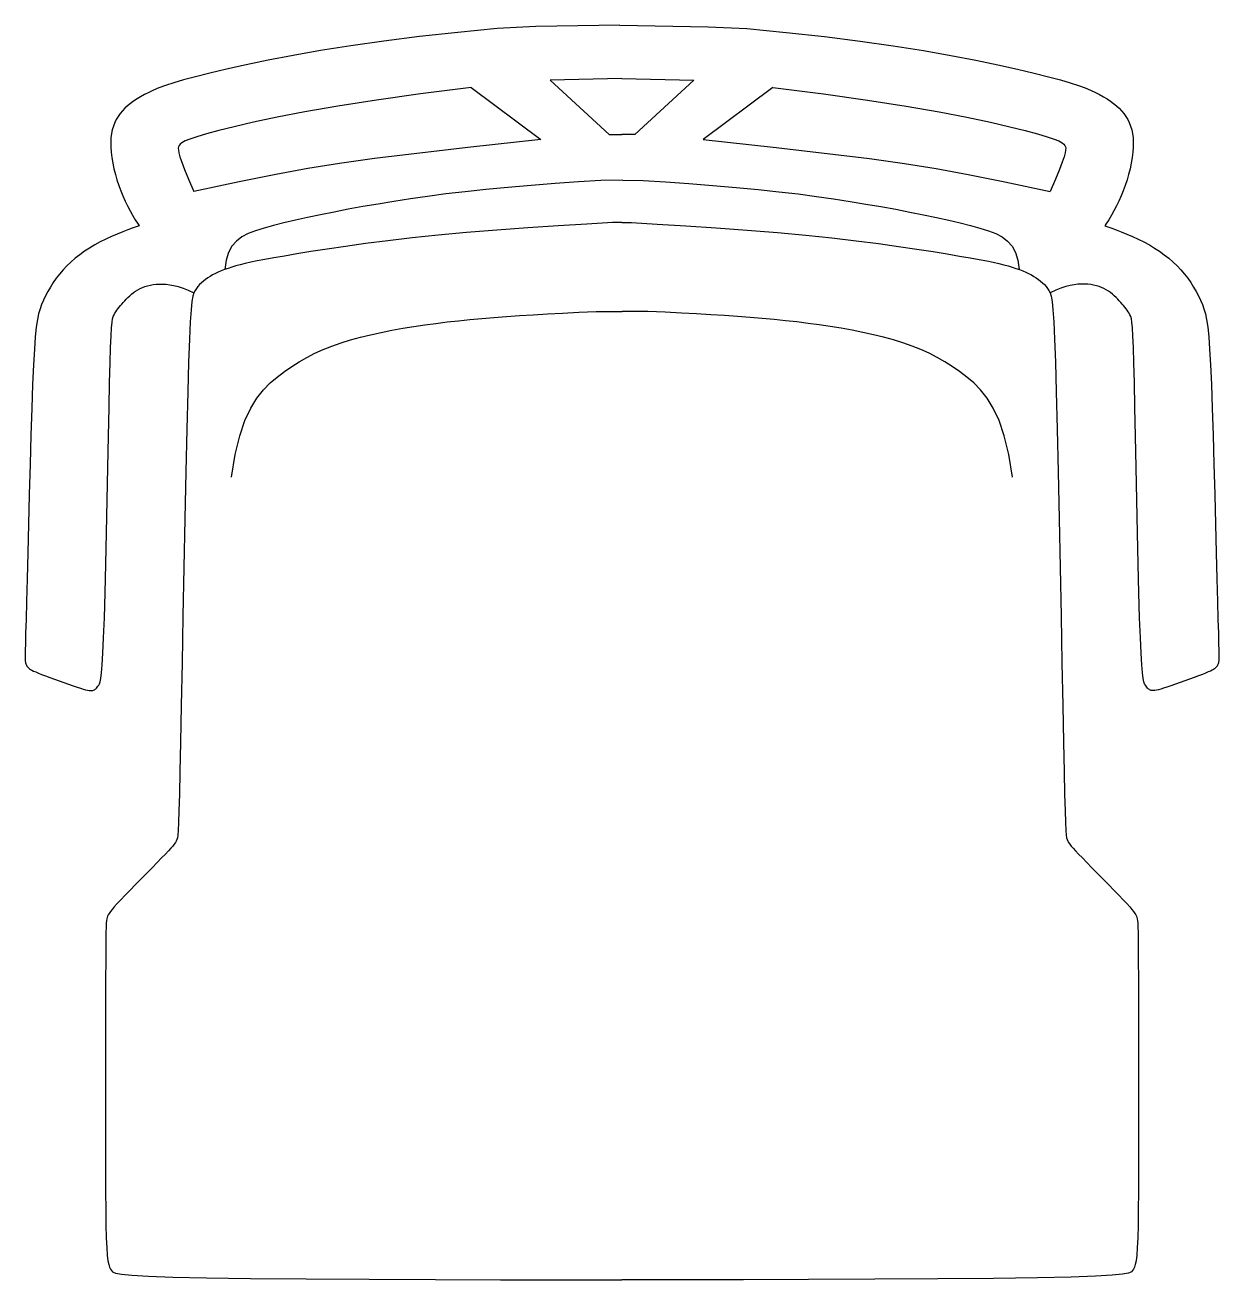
# Model space of a CAD drawing. Header units: millimetres. Extents: x 421 to 3085, y -1408 to 277.
# Drawn here: x 814.5 to 866.6, y -1115.8 to -1061.1 of the extents above; entities that cross this region are included whole.
import ezdxf

# ---------------------------------------------------------------- set-up
doc = ezdxf.new("R2010")
doc.units = ezdxf.units.MM

msp = doc.modelspace()

# ---------------------------------------------------------------- linework, layer by layer
at = {"color": 18, "linetype": 'Continuous', "true_color": 0x000000}
for points in [[(840.473, -1061.096), (836.802, -1061.153), (835.12, -1061.251), (833.408, -1061.417), (831.741, -1061.599), (830.182, -1061.794), (828.744, -1061.998), (827.426, -1062.207), (826.226, -1062.417), (825.144, -1062.625), (824.179, -1062.826), (823.33, -1063.016), (822.597, -1063.191), (821.976, -1063.348), (821.458, -1063.489), (821.027, -1063.616), (820.673, -1063.732), (820.381, -1063.838), (820.139, -1063.937), (819.934, -1064.033), (819.752, -1064.126), (819.583, -1064.22), (819.426, -1064.315), (819.278, -1064.412), (819.141, -1064.512), (819.014, -1064.615), (818.896, -1064.722), (818.788, -1064.834), (818.69, -1064.952), (818.601, -1065.076), (818.522, -1065.207), (818.453, -1065.346), (818.395, -1065.495), (818.348, -1065.655), (818.313, -1065.826), (818.291, -1066.009), (818.282, -1066.206), (818.285, -1066.417), (818.302, -1066.641), (818.331, -1066.873), (818.371, -1067.113), (818.421, -1067.356), (818.482, -1067.601), (818.552, -1067.844), (818.63, -1068.084), (818.716, -1068.317), (818.81, -1068.544), (818.909, -1068.764), (819.014, -1068.978), (819.123, -1069.186), (819.236, -1069.387), (819.352, -1069.582), (819.47, -1069.772), (819.518, -1069.847)], [(840.473, -1061.096), (844.32, -1061.172), (846.002, -1061.251), (847.714, -1061.417), (849.381, -1061.599), (850.94, -1061.794), (852.378, -1061.998), (853.697, -1062.207), (854.896, -1062.417), (855.978, -1062.625), (856.943, -1062.826), (857.792, -1063.016), (858.525, -1063.191), (859.146, -1063.348), (859.665, -1063.489), (860.095, -1063.616), (860.449, -1063.732), (860.741, -1063.838), (860.983, -1063.937), (861.189, -1064.033), (861.37, -1064.126), (861.539, -1064.22), (861.697, -1064.315), (861.844, -1064.412), (861.981, -1064.512), (862.109, -1064.615), (862.226, -1064.722), (862.334, -1064.834), (862.432, -1064.952), (862.521, -1065.076), (862.6, -1065.207), (862.669, -1065.346), (862.727, -1065.495), (862.774, -1065.655), (862.809, -1065.826), (862.831, -1066.009), (862.841, -1066.206), (862.837, -1066.417), (862.82, -1066.641), (862.791, -1066.873), (862.751, -1067.113), (862.701, -1067.356), (862.64, -1067.601), (862.57, -1067.844), (862.492, -1068.084), (862.406, -1068.317), (862.312, -1068.544), (862.213, -1068.764), (862.108, -1068.978), (861.999, -1069.186), (861.886, -1069.387), (861.77, -1069.582), (861.653, -1069.772), (861.604, -1069.847)], [(840.561, -1063.421), (837.43, -1063.492), (840.003, -1065.87), (840.561, -1065.868)], [(840.561, -1063.421), (843.693, -1063.492), (841.119, -1065.87), (840.561, -1065.868)], [(833.984, -1063.809), (831.783, -1064.091), (829.856, -1064.366), (828.183, -1064.63), (826.746, -1064.88), (825.527, -1065.114), (824.506, -1065.33), (823.665, -1065.524), (822.985, -1065.694), (822.448, -1065.839), (822.037, -1065.96), (821.734, -1066.062), (821.521, -1066.148), (821.383, -1066.221), (821.301, -1066.286), (821.258, -1066.346), (821.238, -1066.405), (821.226, -1066.467), (821.227, -1066.549), (821.247, -1066.665), (821.294, -1066.832), (821.375, -1067.068), (821.498, -1067.387), (821.669, -1067.806), (821.897, -1068.343)], [(833.984, -1063.809), (837.021, -1066.082)], [(847.138, -1063.809), (844.101, -1066.082)], [(847.138, -1063.809), (849.339, -1064.091), (851.266, -1064.366), (852.939, -1064.63), (854.376, -1064.88), (855.595, -1065.114), (856.616, -1065.33), (857.457, -1065.524), (858.137, -1065.694), (858.674, -1065.839), (859.085, -1065.96), (859.388, -1066.062), (859.601, -1066.148), (859.739, -1066.221), (859.821, -1066.286), (859.864, -1066.346), (859.884, -1066.405), (859.896, -1066.467), (859.895, -1066.549), (859.875, -1066.665), (859.828, -1066.832), (859.747, -1067.068), (859.624, -1067.387), (859.453, -1067.806), (859.225, -1068.343)], [(837.021, -1066.082), (833.979, -1066.419), (831.621, -1066.687), (829.769, -1066.914), (828.246, -1067.125), (826.874, -1067.346), (825.477, -1067.606), (823.877, -1067.929), (821.897, -1068.343)], [(844.101, -1066.082), (847.143, -1066.419), (849.501, -1066.687), (851.353, -1066.914), (852.877, -1067.125), (854.248, -1067.346), (855.645, -1067.606), (857.245, -1067.929), (859.225, -1068.343)], [(840.595, -1067.856), (839.638, -1067.865), (838.67, -1067.929), (837.645, -1068.001), (836.603, -1068.082), (835.587, -1068.168), (834.628, -1068.26), (833.73, -1068.357), (832.886, -1068.458), (832.091, -1068.563), (831.338, -1068.671), (830.621, -1068.782), (829.935, -1068.895), (829.274, -1069.01), (828.633, -1069.126), (828.014, -1069.243), (827.421, -1069.36), (826.857, -1069.478), (826.326, -1069.596), (825.83, -1069.713), (825.373, -1069.829), (824.96, -1069.945), (824.591, -1070.06), (824.269, -1070.186), (823.99, -1070.332), (823.756, -1070.509), (823.565, -1070.729), (823.417, -1071.002), (823.311, -1071.339), (823.246, -1071.751)], [(840.595, -1067.856), (841.484, -1067.865), (842.452, -1067.929), (843.477, -1068.001), (844.519, -1068.082), (845.536, -1068.168), (846.494, -1068.26), (847.392, -1068.357), (848.236, -1068.458), (849.031, -1068.563), (849.784, -1068.671), (850.501, -1068.782), (851.187, -1068.895), (851.848, -1069.01), (852.489, -1069.126), (853.108, -1069.243), (853.701, -1069.36), (854.265, -1069.478), (854.797, -1069.596), (855.292, -1069.713), (855.749, -1069.829), (856.162, -1069.945), (856.531, -1070.06), (856.854, -1070.186), (857.132, -1070.332), (857.366, -1070.509), (857.557, -1070.729), (857.705, -1071.002), (857.811, -1071.339), (857.876, -1071.751)], [(840.561, -1069.706), (840.145, -1069.707), (839.032, -1069.77), (837.783, -1069.845), (836.456, -1069.932), (835.106, -1070.029), (833.79, -1070.136), (832.555, -1070.25), (831.41, -1070.371), (830.353, -1070.494), (829.385, -1070.618), (828.505, -1070.74), (827.712, -1070.858), (827.006, -1070.969), (826.386, -1071.07), (825.85, -1071.161), (825.391, -1071.241), (824.999, -1071.312), (824.665, -1071.376), (824.38, -1071.434), (824.136, -1071.489), (823.923, -1071.541), (823.732, -1071.593), (823.556, -1071.645), (823.392, -1071.699), (823.239, -1071.753), (823.097, -1071.809), (822.964, -1071.867), (822.839, -1071.927), (822.722, -1071.988), (822.612, -1072.051), (822.507, -1072.117), (822.409, -1072.185), (822.316, -1072.256), (822.23, -1072.33), (822.15, -1072.407), (822.077, -1072.487), (822.011, -1072.571), (821.953, -1072.66), (821.902, -1072.759), (821.857, -1072.905), (821.816, -1073.138), (821.779, -1073.501), (821.744, -1074.036), (821.71, -1074.783), (821.675, -1075.786), (821.638, -1077.086), (821.598, -1078.703), (821.556, -1080.574), (821.512, -1082.613), (821.469, -1084.735), (821.427, -1086.855), (821.387, -1088.889), (821.351, -1090.75), (821.319, -1092.354), (821.293, -1093.638), (821.272, -1094.621), (821.254, -1095.347), (821.238, -1095.857), (821.222, -1096.195), (821.206, -1096.402), (821.187, -1096.522), (821.164, -1096.596), (821.136, -1096.66), (821.1, -1096.726), (821.051, -1096.797), (820.987, -1096.879), (820.903, -1096.976), (820.796, -1097.091), (820.663, -1097.231), (820.499, -1097.399), (820.304, -1097.598), (820.084, -1097.821), (819.847, -1098.06), (819.603, -1098.308), (819.359, -1098.556), (819.125, -1098.795), (818.908, -1099.018), (818.719, -1099.217), (818.562, -1099.385), (818.437, -1099.524), (818.339, -1099.639), (818.264, -1099.734), (818.209, -1099.812), (818.17, -1099.88), (818.142, -1099.939), (818.122, -1099.996), (818.107, -1100.055), (818.095, -1100.133), (818.085, -1100.246), (818.078, -1100.411), (818.072, -1100.646), (818.068, -1100.967), (818.064, -1101.392), (818.061, -1101.937), (818.057, -1102.612), (818.053, -1103.39), (818.05, -1109.336), (818.049, -1110.218), (818.049, -1111.101), (818.053, -1111.95), (818.06, -1112.73), (818.071, -1113.408), (818.087, -1113.958), (818.107, -1114.387), (818.131, -1114.713), (818.16, -1114.952), (818.192, -1115.122), (818.227, -1115.239), (818.266, -1115.319), (818.307, -1115.381), (818.363, -1115.437), (818.486, -1115.49), (818.745, -1115.54), (819.205, -1115.586), (819.932, -1115.629), (820.992, -1115.666), (822.452, -1115.698), (824.377, -1115.725), (826.791, -1115.746), (829.54, -1115.762), (832.429, -1115.773), (835.262, -1115.781), (837.842, -1115.785), (839.975, -1115.788), (840.561, -1115.788)], [(840.561, -1069.706), (840.977, -1069.707), (842.09, -1069.77), (843.339, -1069.845), (844.666, -1069.932), (846.016, -1070.029), (847.332, -1070.136), (848.567, -1070.25), (849.712, -1070.371), (850.769, -1070.494), (851.737, -1070.618), (852.617, -1070.74), (853.41, -1070.858), (854.116, -1070.969), (854.736, -1071.07), (855.272, -1071.161), (855.731, -1071.241), (856.124, -1071.312), (856.457, -1071.376), (856.742, -1071.434), (856.986, -1071.489), (857.199, -1071.541), (857.39, -1071.593), (857.566, -1071.645), (857.73, -1071.699), (857.883, -1071.753), (858.025, -1071.809), (858.158, -1071.867), (858.283, -1071.927), (858.4, -1071.988), (858.51, -1072.051), (858.615, -1072.117), (858.714, -1072.185), (858.806, -1072.256), (858.892, -1072.33), (858.972, -1072.407), (859.045, -1072.487), (859.111, -1072.571), (859.169, -1072.66), (859.22, -1072.759), (859.266, -1072.905), (859.306, -1073.138), (859.343, -1073.501), (859.378, -1074.036), (859.412, -1074.783), (859.447, -1075.786), (859.484, -1077.086), (859.524, -1078.703), (859.566, -1080.574), (859.61, -1082.613), (859.653, -1084.735), (859.696, -1086.855), (859.735, -1088.889), (859.772, -1090.75), (859.803, -1092.354), (859.829, -1093.638), (859.85, -1094.621), (859.868, -1095.347), (859.884, -1095.857), (859.9, -1096.195), (859.917, -1096.402), (859.935, -1096.522), (859.958, -1096.596), (859.986, -1096.66), (860.022, -1096.726), (860.071, -1096.797), (860.136, -1096.879), (860.219, -1096.976), (860.326, -1097.091), (860.46, -1097.231), (860.623, -1097.399), (860.818, -1097.598), (861.038, -1097.821), (861.275, -1098.06), (861.519, -1098.308), (861.763, -1098.556), (861.997, -1098.795), (862.214, -1099.018), (862.404, -1099.217), (862.56, -1099.385), (862.686, -1099.524), (862.783, -1099.639), (862.858, -1099.734), (862.913, -1099.812), (862.952, -1099.88), (862.98, -1099.939), (863, -1099.996), (863.015, -1100.055), (863.028, -1100.133), (863.037, -1100.246), (863.044, -1100.411), (863.05, -1100.646), (863.054, -1100.967), (863.058, -1101.392), (863.061, -1101.937), (863.065, -1102.612), (863.069, -1103.39), (863.072, -1109.336), (863.073, -1110.218), (863.073, -1111.101), (863.069, -1111.95), (863.062, -1112.73), (863.051, -1113.408), (863.035, -1113.958), (863.015, -1114.387), (862.991, -1114.713), (862.962, -1114.952), (862.93, -1115.122), (862.895, -1115.239), (862.856, -1115.319), (862.815, -1115.381), (862.76, -1115.437), (862.636, -1115.49), (862.377, -1115.54), (861.917, -1115.586), (861.19, -1115.629), (860.13, -1115.666), (858.67, -1115.698), (856.745, -1115.725), (854.332, -1115.746), (851.582, -1115.762), (848.693, -1115.773), (845.861, -1115.781), (843.28, -1115.785), (841.148, -1115.788), (840.561, -1115.788)], [(819.518, -1069.847), (819.388, -1069.893), (819.221, -1069.952), (819.023, -1070.025), (818.802, -1070.11), (818.565, -1070.206), (818.317, -1070.312), (818.066, -1070.427), (817.819, -1070.549), (817.581, -1070.679), (817.353, -1070.815), (817.135, -1070.957), (816.928, -1071.107), (816.731, -1071.262), (816.545, -1071.424), (816.369, -1071.592), (816.205, -1071.767), (816.051, -1071.947), (815.907, -1072.132), (815.775, -1072.321), (815.653, -1072.513), (815.542, -1072.705), (815.441, -1072.898), (815.35, -1073.09), (815.27, -1073.279), (815.199, -1073.468), (815.138, -1073.679), (815.084, -1073.935), (815.036, -1074.261), (814.993, -1074.683), (814.953, -1075.223), (814.915, -1075.907), (814.877, -1076.76), (814.839, -1077.794), (814.801, -1078.97), (814.763, -1080.239), (814.727, -1081.55), (814.693, -1082.854), (814.661, -1084.1), (814.632, -1085.238), (814.608, -1086.217), (814.588, -1087.001), (814.573, -1087.601), (814.562, -1088.045), (814.554, -1088.358), (814.55, -1088.565), (814.549, -1088.693), (814.55, -1088.768), (814.555, -1088.814), (814.561, -1088.855), (814.569, -1088.893), (814.58, -1088.93), (814.594, -1088.965), (814.61, -1088.999), (814.629, -1089.031), (814.651, -1089.062), (814.677, -1089.092), (814.707, -1089.121), (814.743, -1089.15), (814.788, -1089.18), (814.847, -1089.213), (814.921, -1089.249), (815.014, -1089.291), (815.128, -1089.34), (815.268, -1089.395), (815.434, -1089.46), (815.621, -1089.53), (815.823, -1089.605), (816.032, -1089.681), (816.243, -1089.756), (816.447, -1089.828), (816.639, -1089.894), (816.811, -1089.952), (816.959, -1089.999), (817.083, -1090.036), (817.186, -1090.064), (817.272, -1090.083), (817.343, -1090.095), (817.402, -1090.1), (817.452, -1090.099), (817.495, -1090.093), (817.535, -1090.082), (817.571, -1090.067), (817.605, -1090.047), (817.636, -1090.022), (817.667, -1089.992), (817.696, -1089.957), (817.725, -1089.916), (817.755, -1089.869), (817.784, -1089.812), (817.815, -1089.722), (817.846, -1089.57), (817.877, -1089.33), (817.908, -1088.973), (817.94, -1088.473), (817.972, -1087.801), (818.003, -1086.93), (818.035, -1085.846), (818.065, -1084.592), (818.096, -1083.225), (818.125, -1081.801), (818.154, -1080.378), (818.181, -1079.012), (818.206, -1077.76), (818.23, -1076.679), (818.252, -1075.812), (818.274, -1075.143), (818.295, -1074.645), (818.316, -1074.29), (818.339, -1074.048), (818.363, -1073.892), (818.391, -1073.793), (818.423, -1073.723), (818.459, -1073.657), (818.499, -1073.592), (818.543, -1073.526), (818.592, -1073.459), (818.644, -1073.392), (818.7, -1073.324), (818.759, -1073.255), (818.822, -1073.184), (818.888, -1073.112), (818.957, -1073.039), (819.03, -1072.967), (819.106, -1072.895), (819.187, -1072.825), (819.272, -1072.758), (819.362, -1072.695), (819.456, -1072.636), (819.556, -1072.583), (819.661, -1072.535), (819.772, -1072.494), (819.887, -1072.458), (820.008, -1072.429), (820.135, -1072.407), (820.267, -1072.391), (820.405, -1072.383), (820.549, -1072.382), (820.701, -1072.39), (820.863, -1072.411), (821.037, -1072.445), (821.226, -1072.494), (821.431, -1072.562), (821.656, -1072.649), (821.902, -1072.759)], [(861.604, -1069.847), (861.734, -1069.893), (861.902, -1069.952), (862.099, -1070.025), (862.32, -1070.11), (862.558, -1070.206), (862.805, -1070.312), (863.056, -1070.427), (863.303, -1070.549), (863.542, -1070.679), (863.77, -1070.815), (863.987, -1070.957), (864.194, -1071.107), (864.391, -1071.262), (864.577, -1071.424), (864.753, -1071.592), (864.918, -1071.767), (865.071, -1071.947), (865.215, -1072.132), (865.347, -1072.321), (865.469, -1072.513), (865.581, -1072.705), (865.682, -1072.898), (865.772, -1073.09), (865.853, -1073.279), (865.923, -1073.468), (865.984, -1073.679), (866.038, -1073.935), (866.086, -1074.261), (866.13, -1074.683), (866.169, -1075.223), (866.208, -1075.907), (866.245, -1076.76), (866.283, -1077.794), (866.321, -1078.97), (866.359, -1080.239), (866.395, -1081.55), (866.43, -1082.854), (866.461, -1084.1), (866.49, -1085.238), (866.514, -1086.217), (866.534, -1087.001), (866.549, -1087.601), (866.561, -1088.045), (866.568, -1088.358), (866.572, -1088.565), (866.573, -1088.693), (866.572, -1088.768), (866.568, -1088.814), (866.561, -1088.855), (866.553, -1088.893), (866.542, -1088.93), (866.528, -1088.965), (866.512, -1088.999), (866.493, -1089.031), (866.471, -1089.062), (866.445, -1089.092), (866.415, -1089.121), (866.379, -1089.15), (866.334, -1089.18), (866.275, -1089.213), (866.201, -1089.249), (866.108, -1089.291), (865.994, -1089.34), (865.854, -1089.395), (865.688, -1089.46), (865.501, -1089.53), (865.299, -1089.605), (865.09, -1089.681), (864.879, -1089.756), (864.675, -1089.828), (864.483, -1089.894), (864.311, -1089.952), (864.164, -1089.999), (864.039, -1090.036), (863.936, -1090.064), (863.85, -1090.083), (863.779, -1090.095), (863.72, -1090.1), (863.67, -1090.099), (863.627, -1090.093), (863.587, -1090.082), (863.551, -1090.067), (863.517, -1090.047), (863.486, -1090.022), (863.455, -1089.992), (863.426, -1089.957), (863.397, -1089.916), (863.368, -1089.869), (863.338, -1089.812), (863.307, -1089.722), (863.276, -1089.57), (863.245, -1089.33), (863.214, -1088.973), (863.182, -1088.473), (863.15, -1087.801), (863.119, -1086.93), (863.088, -1085.846), (863.057, -1084.592), (863.026, -1083.225), (862.997, -1081.801), (862.969, -1080.378), (862.941, -1079.012), (862.916, -1077.76), (862.892, -1076.679), (862.87, -1075.812), (862.848, -1075.143), (862.828, -1074.645), (862.806, -1074.29), (862.783, -1074.048), (862.759, -1073.892), (862.731, -1073.793), (862.699, -1073.723), (862.663, -1073.657), (862.623, -1073.592), (862.579, -1073.526), (862.53, -1073.459), (862.478, -1073.392), (862.422, -1073.324), (862.363, -1073.255), (862.3, -1073.184), (862.234, -1073.112), (862.165, -1073.039), (862.093, -1072.967), (862.016, -1072.895), (861.935, -1072.825), (861.85, -1072.758), (861.761, -1072.695), (861.666, -1072.636), (861.566, -1072.583), (861.461, -1072.535), (861.351, -1072.494), (861.235, -1072.458), (861.114, -1072.429), (860.987, -1072.407), (860.855, -1072.391), (860.717, -1072.383), (860.573, -1072.382), (860.421, -1072.39), (860.259, -1072.411), (860.085, -1072.445), (859.897, -1072.494), (859.691, -1072.562), (859.466, -1072.649), (859.22, -1072.759)], [(823.546, -1080.801), (823.71, -1079.818), (823.906, -1079.003), (824.131, -1078.334), (824.38, -1077.791), (824.65, -1077.35), (824.935, -1076.992), (825.234, -1076.694), (825.54, -1076.435), (825.852, -1076.197), (826.171, -1075.975), (826.497, -1075.77), (826.833, -1075.579), (827.182, -1075.402), (827.544, -1075.239), (827.921, -1075.088), (828.316, -1074.948), (828.729, -1074.819), (829.16, -1074.7), (829.605, -1074.59), (830.062, -1074.489), (830.529, -1074.397), (831.004, -1074.312), (831.484, -1074.234), (831.967, -1074.163), (832.451, -1074.097), (832.939, -1074.037), (833.433, -1073.982), (833.936, -1073.93), (834.451, -1073.883), (834.981, -1073.839), (835.528, -1073.797), (836.096, -1073.758), (836.687, -1073.72), (837.31, -1073.683), (837.971, -1073.647), (838.677, -1073.611), (839.437, -1073.575), (840.572, -1073.582)], [(857.576, -1080.801), (857.412, -1079.818), (857.216, -1079.003), (856.991, -1078.334), (856.742, -1077.791), (856.473, -1077.35), (856.187, -1076.992), (855.889, -1076.694), (855.582, -1076.435), (855.27, -1076.197), (854.952, -1075.975), (854.625, -1075.77), (854.289, -1075.579), (853.94, -1075.402), (853.579, -1075.239), (853.201, -1075.088), (852.806, -1074.948), (852.393, -1074.819), (851.962, -1074.7), (851.517, -1074.59), (851.06, -1074.489), (850.593, -1074.397), (850.118, -1074.312), (849.638, -1074.234), (849.155, -1074.163), (848.671, -1074.097), (848.183, -1074.037), (847.689, -1073.982), (847.186, -1073.93), (846.671, -1073.883), (846.142, -1073.839), (845.594, -1073.797), (845.027, -1073.758), (844.435, -1073.72), (843.812, -1073.683), (843.152, -1073.647), (842.445, -1073.611), (841.685, -1073.575), (840.572, -1073.582)]]:
    msp.add_lwpolyline(points, dxfattribs=at)

doc.saveas('drawing.dxf')
